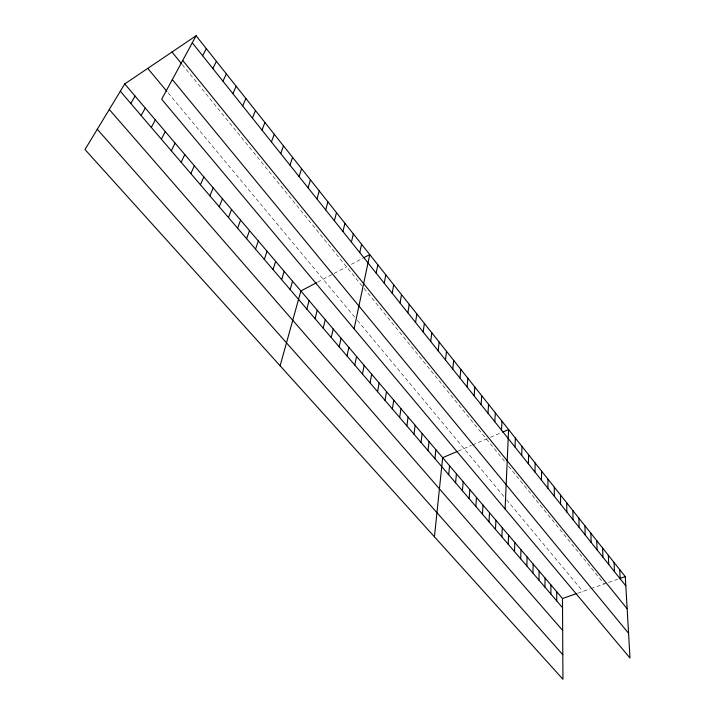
<?xml version="1.0" encoding="UTF-8"?>
<svg xmlns="http://www.w3.org/2000/svg" width="715" height="715" viewBox="0 0 715 715"><rect width="100%" height="100%" fill="white"/><g stroke="black" fill="none" stroke-linecap="round" stroke-linejoin="round"><path stroke-width="0.54" stroke-dasharray="3.58 2.68" d="M317.549 282.175L346.56 266.847M351.369 264.3L362.961 258.178M458.181 451.058L471.453 445.4M472.392 445.007L489.453 437.732M490.454 437.303L501.528 432.584M577.756 593.2L589.947 588.946M590.956 588.588L617.59 579.293M168.213 92.986L354.64 317.076M357.429 320.436L504.075 496.702M506.649 499.803L582.868 591.412M182.271 64.645L362.719 286.733M364.042 288.36L505.952 463.016M508.588 466.269L604.22 583.958"/><path stroke-width="1.07" d="M554.286 496.237L554.295 487.147M550.881 594.076L550.916 584.915M547.913 488.256L547.976 479.175M544.964 587.167L545.045 578.015M541.47 480.185L541.586 471.131M538.994 580.196L539.119 571.044M532.961 573.144L533.131 564.01M534.963 472.034L535.133 462.989M526.866 566.03L527.089 556.905M528.385 463.794L528.608 454.767M520.708 558.844L520.976 549.719M521.727 455.464L522.013 446.455M514.496 551.578L514.809 542.471M515.006 447.036L515.345 438.063M508.213 544.249L508.579 535.151M505.085 508.982L508.606 429.563L502.538 432.155M501.876 536.84L502.288 527.75M501.537 430.171L501.993 421.233M495.468 529.359L495.933 520.288M488.989 521.798L489.516 512.735M494.798 421.725L495.316 412.814M482.446 514.157L483.027 505.112M487.988 413.19L488.56 404.306M475.841 506.435L476.476 497.408M481.097 404.565L481.74 395.708M469.165 498.641L469.853 489.623M474.134 395.842L474.84 387.012M462.417 490.758L463.168 481.758M467.101 387.021L467.86 378.217M455.598 482.795L456.402 473.813M459.977 378.11L460.818 369.333M448.707 474.742L449.574 465.787M452.783 369.092L453.685 360.351M434.434 536.822L442.674 457.672L457.207 451.478M445.508 359.976L446.482 351.271M434.908 458.637L435.9 449.708M428.008 450.575L429.063 441.673M438.152 350.761L439.189 342.083M421.028 442.424L422.145 433.54M430.707 341.439L431.824 332.797M413.985 434.193L415.165 425.336M423.182 332.01L424.37 323.403M406.862 425.872L408.104 417.042M415.567 322.474L416.836 313.912M399.658 417.462L400.972 408.649M392.383 408.971L393.768 400.177M407.872 312.83L409.212 304.304M385.028 400.373L386.484 391.614M400.078 303.08L401.499 294.589M377.592 391.695L379.12 382.963M392.204 293.204L393.697 284.758M370.075 382.918L371.675 374.213M384.232 283.22L385.814 274.819M362.478 374.043L364.149 365.365M376.161 273.121L377.833 264.756M354.792 365.07L356.544 356.419M354.104 328.837L369.753 254.585L363.926 257.668M347.025 355.999L348.849 347.383M359.752 252.556L361.584 244.289M339.169 346.82L341.082 338.24M331.233 337.543L333.217 328.998M351.396 242.081L353.317 233.868M323.198 328.167L325.262 319.659M342.932 231.49L344.952 223.33M315.074 318.675L317.228 310.203M334.379 220.765L336.488 212.659M306.86 309.086L309.094 300.649M325.709 209.915L327.926 201.862M280.119 365.794L300.872 290.987L316.62 282.666M316.942 198.931L319.248 190.932M290.138 289.557L292.56 281.209M281.639 279.628L284.15 271.316M308.067 187.813L310.471 179.876M273.032 269.582L275.641 261.315M299.076 176.551L301.587 168.677M264.327 259.42L267.035 251.197M289.977 165.147L292.596 157.336M255.523 249.133L258.321 240.964M280.754 153.609L283.489 145.86M246.612 238.721L249.508 230.605M271.423 141.919L274.265 134.241M237.594 228.192L240.597 220.122M228.469 217.53L231.571 209.513M261.976 130.076L264.925 122.471M219.228 206.742L222.445 198.788M252.404 118.091L255.469 110.557M209.879 195.83L213.204 187.92M242.707 105.945L245.889 98.482M200.415 184.774L203.855 176.927M232.884 93.638L236.191 86.265M190.842 173.584L194.382 165.8M222.937 81.179L226.369 73.877M181.136 162.26L184.801 154.538M212.856 68.551L216.413 61.338M171.323 150.793L175.103 143.134M161.376 139.175L165.281 131.587M202.64 55.752L206.331 48.629M151.312 127.413L155.334 119.897M196.107 35.75L161.679 99.233L630.004 658.041L625.285 576.612L196.107 35.75L124.741 83.932L84.996 149.533L562.946 679.25L562.49 598.518L124.741 83.932M141.114 115.508L145.27 108.063M130.782 103.452L135.072 96.078M562.49 598.518L576.728 593.548M619.521 578.623L625.285 576.612M97.267 129.272L562.812 654.734M109.27 109.475L562.669 630.424M120.326 91.234L562.544 607.696M147.755 68.399L166.863 91.359M172.333 79.588L628.574 633.284M172.011 52.016L181.592 63.805M182.727 60.417L627.153 608.76M192.29 42.793L625.822 585.853M619.691 569.56L620.191 578.793M614.042 562.437L614.498 571.66M608.34 555.251L608.751 564.466M602.575 547.985L602.942 557.191M596.757 540.647L597.079 549.844M590.876 533.238L591.153 542.417M584.933 525.748L585.165 534.918M578.927 518.187L579.114 527.348M572.867 510.546L573.01 519.689M566.736 502.824L566.834 511.958M560.551 495.03L560.587 504.138M556.735 591.752L556.744 600.922"/></g></svg>
